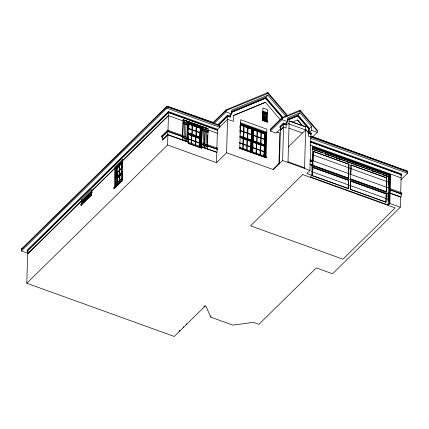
<?xml version="1.0" encoding="UTF-8"?>
<svg xmlns="http://www.w3.org/2000/svg" width="429" height="429" viewBox="0 0 429 429"><rect width="100%" height="100%" fill="white"/><g stroke="black" fill="none" stroke-linecap="round" stroke-linejoin="round"><path stroke-width="0.64" d="M27.708 253.233L21.45 250.976L21.509 248.949L166.935 106.177L213.604 122.512M28.389 251.335L27.134 250.879L27.15 250.204L168.366 111.567L217.637 129.349L219.745 127.279L219.798 125.252L218.828 124.893L227.622 116.259L230.142 117.165L230.421 114.495M310.129 159.797L312.644 160.709L312.108 165.176L311.829 175.311L310.43 176.925L388.111 204.96L389.87 203.475L390.149 193.334L400.579 197.099L400.3 207.239L332.529 273.766L316.345 267.927L258.891 324.335L253.4 322.351L232.877 325.118L210.773 317.138L205.663 305.614L174.244 336.454L26.796 283.242L27.703 250.804L168.5 112.58L217.406 130.228L217.637 129.349M91.876 191.061L82.502 200.263L81.424 199.871L91.736 189.666L91.586 195.157L81.269 205.282L80.909 205.148L80.942 204.134L91.254 194.01L91.613 194.144M81.269 205.282L81.424 199.791M82.416 203.378L82.502 200.263M82.518 203.223L82.604 200.327L92.246 190.862M83.092 202.263L83.14 200.525L91.865 191.956M83.392 202.547L83.441 200.718L91.967 192.353M83.676 202.032L83.714 200.815L92.235 192.449M80.909 205.148L91.221 195.023L91.254 194.01M122.833 160.666L115.964 167.412L114.886 167.02L122.673 159.293L122.067 181.006L114.28 188.647L113.921 188.519L113.948 187.505L121.734 179.858L122.093 179.992M114.28 188.647L114.886 166.935M115.428 186.685L115.964 167.412M115.535 186.443L116.066 167.476L122.694 160.966M122.538 172.592L116.854 178.174L116.318 177.976L116.602 167.669L122.758 161.626M122.925 161.958L116.908 167.868L116.645 177.161L122.667 171.251M116.672 184.819L116.854 178.174M116.913 177.257L117.176 167.964L122.817 162.43M116.983 184.668L117.165 178.03L122.26 173.032M117.203 176.694L117.332 172.045M117.267 184.223L117.433 178.132L122.206 173.445L122.083 177.922M117.594 182.207L117.707 178.228L117.165 178.03M119.09 175.123L119.214 170.645L117.042 172.78M119.348 165.83L119.224 170.308L117.047 172.442M119.3 174.919L119.428 170.442L121.6 168.302L121.477 172.78M119.562 165.626L119.434 170.104L121.611 167.964L121.734 163.487M119.423 182.727L119.477 180.807L117.299 182.942M119.611 175.992L119.487 180.47L117.31 182.604M119.653 181.88L119.686 180.604L121.863 178.469L121.809 180.384M119.82 175.788L119.696 180.266L121.868 178.132L121.997 173.654M121.686 172.576L121.809 168.098L122.683 167.246M121.943 163.283L121.82 167.76L122.689 166.908M113.921 188.519L121.707 180.872L121.734 179.858M122.018 180.18L122.072 178.26M162.489 137.216L161.771 136.953L161.797 135.939L167.691 130.153L182.974 135.671L182.716 137.564L188.68 139.436L188.717 138.084L182.963 136.009M188.47 139.645L188.197 142.213L167.873 134.883L162.612 140.047L162.253 139.918L162.339 136.878L167.809 131.505L182.947 136.685L167.664 131.167L161.771 136.953M21.45 250.976L166.876 108.205L166.935 106.177L219.798 125.252M167.664 131.167L167.691 130.153M162.253 139.918L167.728 134.545L167.809 131.505M27.134 250.879L168.35 112.242L168.366 111.567M26.796 283.242L167.594 145.018L167.873 134.883M167.991 130.829L168.5 112.58M182.556 136.084L183.215 119.659L202.075 126.491L201.469 148.198L188.159 143.399L188.342 136.91M182.749 136.878L182.443 140.138M183.215 119.659L182.765 135.875L182.974 135.671M187.334 121.423L187.543 121.219L187.457 123.573L189.114 123.89L188.867 125.45L183.113 123.375L183.36 121.815L200.386 127.917L200.129 137.21L199.812 137.521L199.978 131.547M184.079 140.449L183.869 140.653L184.143 138.084M184.202 136.738L184.54 123.89M185.585 138.599L185.307 141.173M185.977 124.41L185.623 137.248M186.84 121.246L185.896 120.908L186.084 120.694L186.041 123.064L186.985 123.407M187.023 139.119L186.765 141.699L187.044 139.13M187.06 137.768L187.419 124.925L187.082 137.779L188.717 138.084M187.478 123.584L187.543 121.219M188.546 129.612L188.765 121.686M188.159 143.399L188.401 142.176L201.705 146.981L201.469 148.198M188.508 138.294L188.867 125.45M188.905 124.099L188.969 121.734L188.76 121.938M183.505 327.365L183.526 326.689M191.259 143.425L191.35 140.224L188.251 139.109M191.484 135.408L191.361 139.886L188.261 138.771M191.817 134.427L191.945 129.949L188.846 128.829M192.079 125.134L191.951 129.612L188.234 128.271M191.618 143.554L191.709 140.358L195.426 141.699L195.334 144.895M191.843 135.543L191.72 140.02L195.436 141.361L195.56 136.883M186.663 324.265L186.685 323.589M192.176 134.556L192.305 130.078L196.021 131.419L195.892 135.896L199.351 137.141M192.439 125.263L192.31 129.74L196.026 131.081L196.155 126.603M195.694 145.023L195.785 141.827L199.501 143.168M195.919 137.012L195.796 141.49L199.512 142.83M196.251 136.025L196.38 131.547L200.096 132.888M196.514 126.732L196.385 131.21L200.102 132.55M199.383 141.827L199.48 138.508L199.791 138.197L188.551 134.138M199.41 146.364L199.635 138.352L188.385 134.293M199.549 146.825L199.791 138.197M199.694 146.643L199.726 145.334M199.968 137.366L200.23 128.073L188.98 124.013M200.112 146.198L200.938 127.606L201.255 127.295L188.31 122.624M200.552 130.577L200.627 127.917M200.708 146.916L201.255 127.295M200.885 147.136L201.442 127.193L202.07 126.571L188.765 121.772M207.577 144.83L217.321 148.064L216.994 152.327L201.501 147.018L202.279 126.534L208.033 128.614L207.572 145.168L204.703 144.133L205.041 131.285L204.703 144.133M207.792 144.627L207.534 146.52L201.78 144.444L202.027 142.889L207.781 144.964L207.572 145.168M202.386 130.046L202.424 128.695L208.178 130.77L208.14 132.121L202.172 130.25L208.14 132.121M203.207 144.959L202.928 147.533M203.266 143.618L203.603 130.77M204.579 147.844L204.644 145.479L204.365 148.053M205.078 129.933L205.142 127.569M205.164 127.579L205.1 129.944L206.043 130.282M206.081 145.999L205.807 148.568M206.14 144.653L206.478 131.805M207.422 143.055L207.647 135.135M207.566 145.833L207.255 149.094M210.773 317.138L210.811 315.803M167.594 145.018L216.5 162.671L216.784 152.531M216.897 148.477L217.406 130.228M226.056 109.856L212.923 122.748L214.382 123.284L226.003 111.883L226.056 109.856L267.953 92.546L287.8 115.755M227.493 115.245L217.98 124.587L218.468 124.764L227.472 115.921L227.493 115.245L229.649 116.023L231.757 113.958L231.864 110.065L267.878 95.184L286.063 116.452M216.5 162.671L226.603 152.751L227.622 116.259M230.159 116.49L230.212 114.704M280.158 119.519L265.428 102.295L233.456 115.503L233.317 121.407L227.536 119.3L219.75 126.963M240.031 127.858L240.117 124.807M240.031 133.312L240.256 125.322M239.827 147.458L266.291 156.724L266.264 157.738L239.8 148.472L240.583 119.718L266.881 129.209L266.082 156.928M239.8 148.472L240.042 147.249M242.776 148.514L242.894 144.241L239.302 142.943M243.061 138.411L242.905 143.903L239.312 142.605M243.393 137.425L243.549 131.934L239.95 130.636M243.71 126.105L243.559 131.596L239.961 130.298M243.136 148.643L243.259 144.369L246.852 145.667L246.734 149.941M243.42 138.54L243.264 144.031L246.863 145.329L247.018 139.838M243.752 137.553L243.908 132.062L247.506 133.365L247.351 138.851M244.069 126.233L243.919 131.724L247.512 133.022L247.667 127.531M247.093 150.07L247.211 145.801L250.809 147.099M247.377 139.972L247.222 145.463L250.82 146.761M247.71 138.985L247.865 133.494L251.458 134.792M248.026 127.665L247.871 133.156L251.469 134.454M250.536 151.41L250.611 148.745M250.692 151.367L250.97 141.27L240.063 137.328M250.831 151.764L251.131 141.114L240.229 137.178M251.297 135.108L251.464 129.118L251.78 128.807L240.272 124.651M251.174 144.342L251.212 143.029M251.185 147.603L251.314 143.055M240.712 125.027L251.625 128.963L251.308 140.283L251.78 128.807M251.378 151.802L252.332 128.496L252.649 128.185L240.69 123.868M251.684 140.798L251.737 138.803M251.989 151.855L252.649 128.185M252.488 152.016L252.686 144.964M252.89 134.593L253.019 130.051M252.649 151.748L252.837 145.093M252.89 143.093L252.928 141.763L264.436 145.914L264.141 156.569M252.708 152.118L253.367 128.443L265.959 132.985L265.294 156.66M253.26 135.441L256.853 136.738L256.703 142.23L253.105 140.932L253.174 138.492M253.319 133.269L253.421 129.612L264.929 133.762L264.613 145.082L260.655 143.656L260.811 138.165L257.212 136.867L257.062 142.358L260.06 143.442M253.105 140.932L253.577 129.456L265.084 133.607L264.768 144.927L264.457 145.238M256.086 153.314L256.204 149.045L252.606 147.748M256.365 143.216L256.215 148.707L252.617 147.41M256.445 153.443L256.563 149.174L260.162 150.472L260.038 154.74M256.724 143.345L256.574 148.836L260.167 150.134L260.323 144.643M257.019 130.909L256.864 136.401L253.266 135.103M257.379 131.038L257.223 136.529L260.821 137.827L260.971 132.336M260.398 154.869L260.521 150.6L264.114 151.898M260.682 144.771L260.526 150.263L264.125 151.56M261.014 143.785L261.17 138.294L264.768 139.591M261.331 132.464L261.181 137.956L264.773 139.253M262.559 120.501L262.886 107.969L267.605 109.674L267.235 122.19L262.559 120.501L262.8 119.283L267.476 120.967L267.235 122.19M263.84 156.21L263.899 154.215M263.996 156.167L264.28 146.069L252.772 141.919M264.602 139.913L264.752 134.583M264.473 153.051L264.602 148.509M264.682 156.601L265.642 133.296L265.959 132.985M264.988 145.603L265.047 143.602M262.982 112.119L266.682 113.449L266.366 113.76L266.173 120.774L263.09 119.659M265.471 156.885L266.141 132.883L266.774 132.261M266.473 120.94L266.682 113.449M266.65 121.144L266.87 113.347L267.498 112.725L262.8 111.052M280.727 128.652L276.196 133.103L270.442 131.027L270.495 129L282.073 117.632L300.08 110.194L317.315 130.352L317.256 132.379L312.585 136.969M226.603 152.751L273.359 169.621L273.375 168.946L279.477 162.956M280.99 127.601L279.912 127.215L279.928 126.539L283.505 123.026L285.666 123.804L287.768 121.739L287.875 117.846L300.005 112.832L311.615 126.41L311.502 130.303L309.4 132.368L311.556 133.151L311.54 133.827L310.714 134.636M278.957 164.259L279.826 133.049L276.828 131.966M279.461 163.631L280.48 127.14L283.639 124.04L286.175 124.936L286.433 122.276M270.442 131.027L282.014 119.664L282.073 117.632M279.912 127.215L283.489 123.702L283.505 123.026M273.359 169.621L282.614 160.532L283.639 124.04M288.009 162.478L289.151 120.887L305.738 126.871L304.552 168.447M287.473 120.2L297.667 115.986L308.569 128.738L308.344 136.047L310.886 136.964M308.451 132.99L308.778 128.534L297.876 115.782L287.682 119.991M309.4 132.368L309.507 128.475L297.898 114.902L287.591 119.16M311.829 175.311L306.794 173.493L309.947 170.393L310.966 133.902L308.43 132.963M312.537 175.783L312.875 167.364L348.477 180.212L348.246 188.524L312.537 175.783L312.875 167.364M388.583 187.929L312.956 160.778L313.32 151.346L348.927 164.194L348.536 178.185L312.827 165.438L312.864 164.109M312.827 165.438L313.32 151.346M348.144 188.631L348.477 180.212M348.428 178.287L348.927 164.194M350.3 189.409L350.638 180.99L386.239 193.838L386.009 202.15L350.3 189.409L350.638 180.99M350.718 174.405L351.083 164.972L386.69 177.821L386.298 191.811L350.59 179.07L351.083 164.972M385.902 202.257L386.239 193.838M386.191 191.913L386.69 177.821M388.036 196.686L388.143 192.728M388.459 181.505L388.588 176.882M388.025 200.751L388.25 192.551M388.465 184.979L388.69 176.78M388.111 204.96L388.905 176.571L389.848 175.643L312.795 147.839M389.055 204.027L389.848 175.643M389.237 204.091L390.036 175.541L390.663 174.919L312.623 146.756M390.149 193.334L390.685 188.867L401.834 192.889L401.807 193.903L400.901 194.793M400.691 193.045L401.201 174.796L310.21 141.961M400.82 175.659L401.775 174.721L401.791 174.045L310.446 141.082M400.825 179.821L407.491 173.278L407.55 171.251L311.475 136.261M21.488 249.624L166.913 106.853L219.782 125.928M91.704 190.932L114.854 168.206L115.932 168.592M122.64 160.559L168.415 115.621L182.979 120.898M81.387 201.078L27.617 253.866L81.387 201.056L82.47 201.464M91.699 190.953L114.849 168.227L115.932 168.613M122.64 160.58L168.415 115.642M84.931 199.984L83.982 200.917L83.441 200.718M85.875 199.056L89.666 195.334M118.833 166.699L117.444 168.061L116.908 167.868M119.734 174.49L122.555 171.723M116.318 177.976L122.474 171.932M117.187 177.354L120.426 174.174M116.865 177.837L122.072 172.721M118.629 177.316L122.335 173.681M184.432 120.377L184.668 120.179L184.599 122.544L183.628 122.195M200.07 128.228L200.386 127.917M201.405 128.394L202.038 127.756M206.37 128.298L206.606 128.099L206.537 130.464L208.178 130.77M213.411 122.925L226.04 110.532L267.927 93.425L287.242 116.012M208.033 128.614L205.427 127.955M200.032 138.197L200.348 137.886M267.004 93.479L267.953 92.546M231.59 111.374L265.776 97.254L267.878 95.184M231.499 112.403L265.749 98.134L282.545 117.771M253.26 129.767L253.577 129.456M251.131 141.114L250.815 141.42L240.519 137.709M264.773 133.918L265.084 133.607M270.479 129.676L282.051 118.307L300.053 111.073L317.294 131.027M299.152 111.106L300.08 110.194M283.553 127.081L280.394 130.18L283.553 127.102L286.089 128.019L286.164 124.651L289.082 123.445M264.119 146.225L264.436 145.914M297.898 114.902L300.005 112.832M278.834 156.236L279.778 155.309M288.288 146.954L305.63 129.928M309.507 128.475L311.615 126.41M312.644 160.709L312.226 161.122L312.628 146.675L390.669 174.834L390.267 189.28L390.685 188.867M312.956 160.778L311.985 160.285M178.893 331.231L179.821 330.325M203.78 306.799L204.73 305.866M21.509 248.949L23.209 247.887M231.708 112.194L265.749 98.134M233.478 115.524L265.428 102.327M292.422 122.067L297.554 119.943L302.466 125.692L297.554 119.975M289.173 120.914L305.716 126.887M262.779 111.872L266.87 113.347M262.666 112.425L266.366 113.76M282.014 119.664L287.768 121.739M311.502 130.303L317.256 132.379M262.028 113.133L266.339 114.693M262.639 113.438L266.339 114.774M262.612 114.371L266.312 115.787M289.066 123.97L305.652 129.955M262.586 115.385L266.286 116.72M262.586 115.465L266.28 116.801M283.489 123.702L286.363 124.737M308.66 132.786L311.54 133.827M262.559 116.398L266.259 117.734M262.553 116.484L266.253 117.814M262.532 117.412L266.227 118.747M262.527 117.498L266.227 118.833M262.5 118.425L266.2 119.761M262.5 118.511L266.2 119.847M288.996 128.164L302.472 133.028M310.719 136.304L407.55 171.251M263.084 119.745L266.168 120.86M310.698 136.98L407.529 171.927M262.768 120.297L267.444 121.981M310.66 138.331L407.491 173.278M310.43 141.758L401.775 174.721M226.003 111.883L231.757 113.958M310.124 145.002L401.12 177.858M227.472 115.921L230.352 116.961M312.623 147.603L390.036 175.541M240.497 122.801L266.795 132.293M312.473 148.992L388.905 176.571M312.264 149.201L322.914 153.046M325.418 153.947L334.818 157.341M336.068 157.792L345.468 161.181M346.718 161.636L369.9 169.997M371.777 170.678L381.177 174.067M382.427 174.517L388.068 176.555M314.666 150.209L316.543 150.885M325.316 154.049L328.448 155.18M335.966 157.893L340.347 159.475M346.616 161.738L349.748 162.87M356.011 165.127L357.888 165.809M371.675 170.78L374.807 171.911M382.325 174.624L386.706 176.206M240.513 123.632L266.141 132.883M240.374 124.179L252.332 128.496M253.051 128.754L265.642 133.296M255.255 129.971L259.663 131.564M240.562 125.182L250.858 128.898M253.866 129.982L264.167 133.698M313.218 151.453L348.82 164.302M350.981 165.079L386.583 177.928M312.14 154.606L388.744 182.25M166.876 108.205L219.745 127.279M310.097 160.811L312.618 161.722M390.658 189.881L401.807 193.903M309.888 161.02L312.403 161.926M390.449 190.09L401.233 193.983L401.153 197.024L390.363 193.13M239.956 135.972L251.464 140.127M253.26 140.776L264.768 144.927M240.396 136.347L250.708 140.063M248.723 139.564L250.541 140.219M240.031 136.513L251.989 140.83M252.708 141.087L265.294 145.629M242.24 137.393L250.423 140.347M253.03 141.286L259.953 143.785M262.473 144.691L264.361 145.372M239.714 136.824L251.673 141.136M253.024 141.624L264.983 145.94M253.217 142.289L263.513 146.005M168.35 112.242L217.621 130.025M309.802 164.06L312.323 164.967M312.934 165.337L348.536 178.185M350.691 178.963L386.298 191.811M310.221 164.495L312.108 165.176M311.374 165.798L388.427 193.602M183.006 119.863L185.403 120.726M202.542 126.914L203.705 127.048L203.662 129.424L202.686 129.07M188.739 122.608L201.442 127.193M312.768 167.471L348.375 180.314M350.531 181.097L386.138 193.946M207.792 129.831L217.321 133.29M188.61 123.155L200.938 127.606M195.694 126.137L200.011 127.692M189.452 124.399L199.447 128.003M183.322 123.166L189.076 125.247M288.031 161.803L304.574 167.771M282.614 160.532L309.947 170.393M311.669 171.638L388.266 199.281M240.009 148.262L266.264 157.738M389.87 203.475L400.3 207.239M312.644 175.675L348.246 188.524M350.407 189.307L386.009 202.15M188.261 132.931L200.129 137.21M188.722 133.306L195.275 135.671M188.32 133.462L200.654 137.913M189.865 134.105L191.715 134.77M195.415 136.106L199.732 137.661M188.621 133.998L200.338 138.224M188.234 134.449L198.852 138.283M217.294 149.078L207.55 145.844L217.079 149.287M182.926 137.36L188.68 139.436M201.989 144.241L207.743 146.316M167.728 134.545L188.406 142.01M201.71 146.809L216.994 152.327M188.374 143.189L201.678 147.994M161.797 135.939L162.516 136.202M162.339 136.878L162.698 137.007M116.066 167.476L116.602 167.669M121.707 180.872L122.067 181.006M113.948 187.505L114.307 187.634M91.221 195.023L91.586 195.157M82.604 200.327L83.14 200.525M80.942 204.134L81.301 204.268M311.127 136.427L311.615 136.604M265.776 97.254L283.097 117.508M265.54 98.338L282.33 117.975M302.74 174.576L250.547 225.815L342.975 259.17L395.168 207.931L302.74 174.576M308.462 132.7L305.668 129.435L308.456 132.727"/></g></svg>
